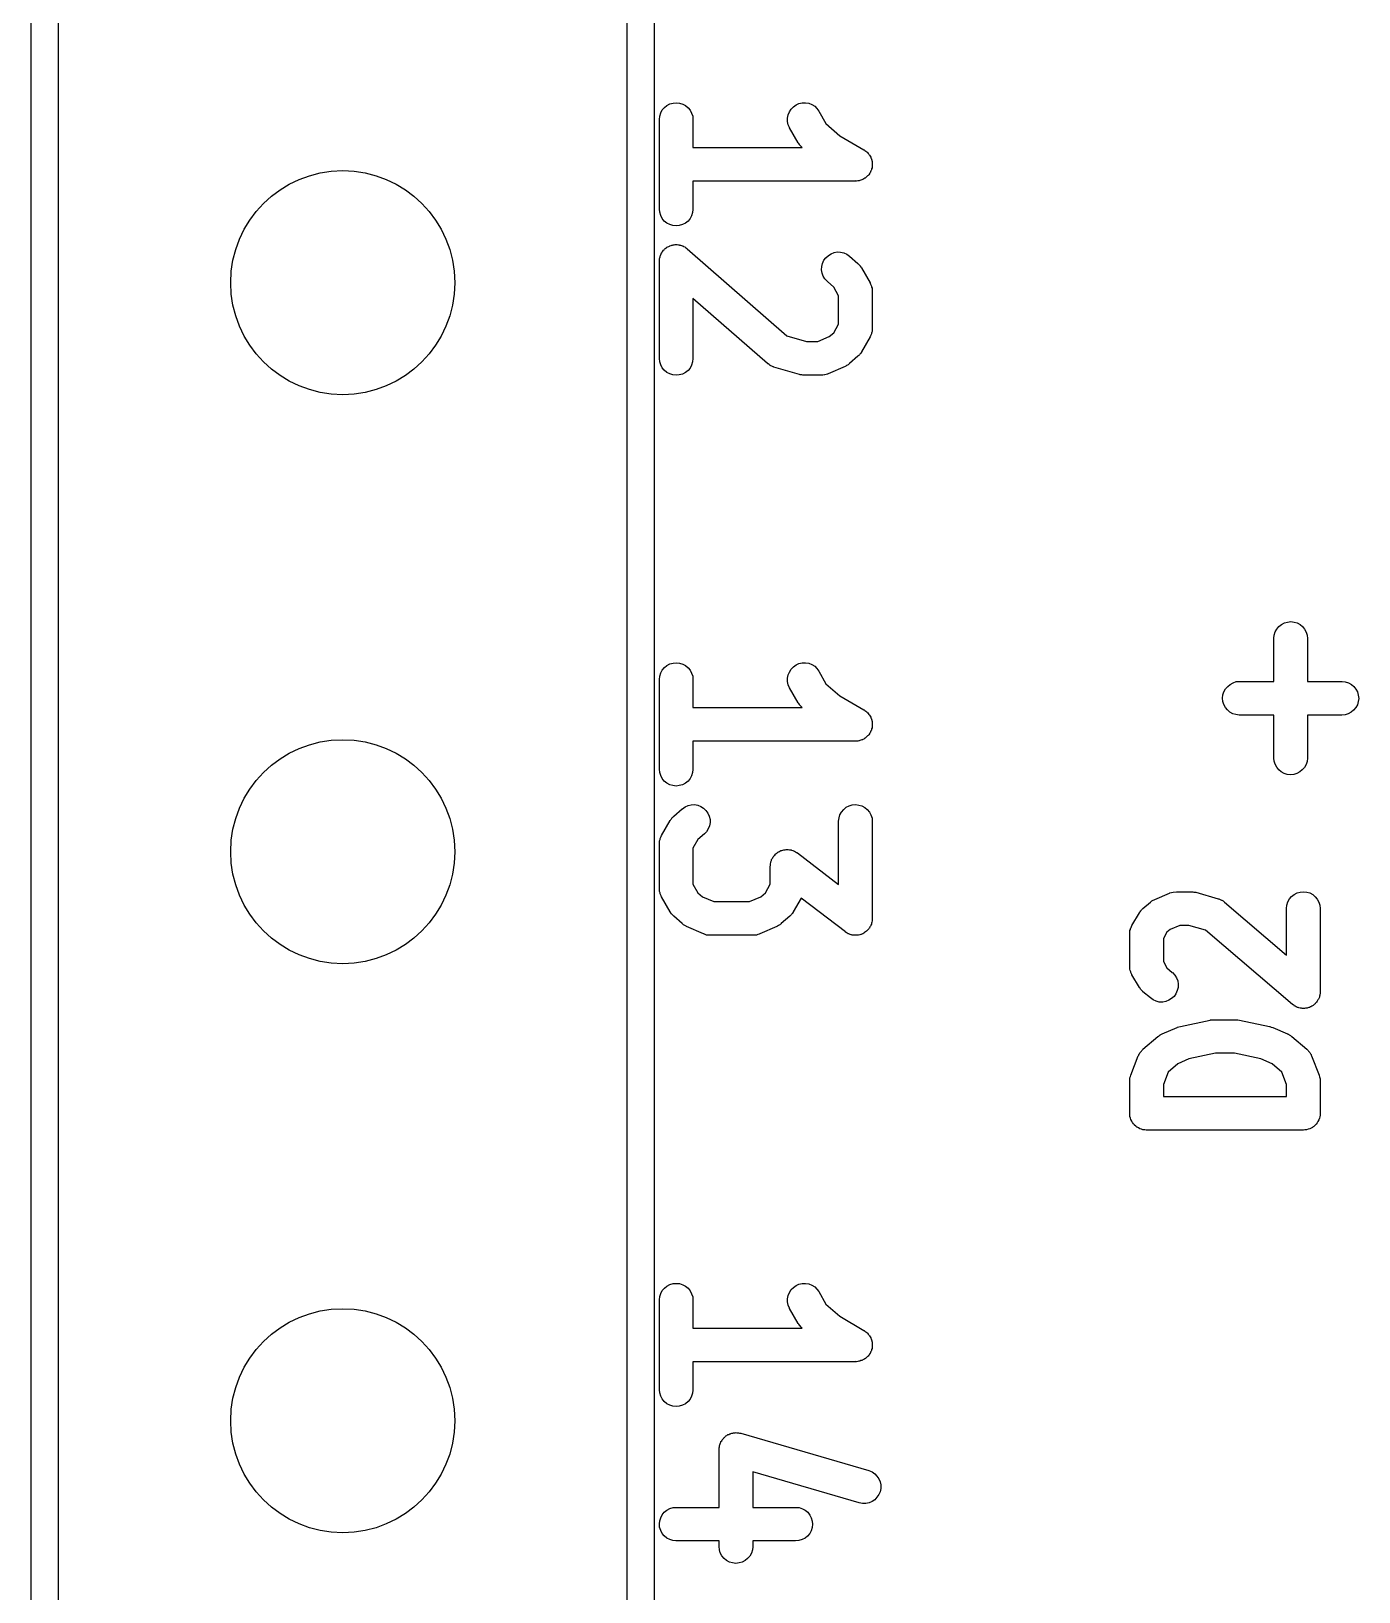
# Model space of a CAD drawing. Extents: x 137.1 to 164.6, y -146.9 to -60.6.
# Drawn here: x 137.06 to 142.98, y -107.54 to -100.57 of the extents above; entities that cross this region are included whole.
import ezdxf

# ---------------------------------------------------------------- set-up
doc = ezdxf.new("R2010")
doc.units = 0
doc.layers.add('BLACK', color=7, linetype='CONTINUOUS')

msp = doc.modelspace()

# ---------------------------------------------------------------- linework, layer by layer
at = {"layer": 'BLACK', "linetype": 'CONTINUOUS'}
for p, q in [((137.06, -113.182), (137.06, -69.9479)), ((137.18, -70.005), (137.18, -113.125)), ((139.72, -113.125), (139.72, -70.005)), ((139.84, -69.9479), (139.84, -113.182)), ((139.865, -100.951), (139.869, -100.937)), ((139.869, -100.937), (139.876, -100.924)), ((139.876, -100.924), (139.886, -100.913)), ((139.886, -100.913), (139.897, -100.904)), ((139.897, -100.904), (139.91, -100.897)), ((139.91, -100.897), (139.924, -100.893)), ((139.924, -100.893), (139.939, -100.892)), ((139.939, -100.892), (139.953, -100.893)), ((139.953, -100.893), (139.967, -100.898)), ((139.967, -100.898), (139.98, -100.904)), ((139.98, -100.904), (139.991, -100.914)), ((139.991, -100.914), (140.001, -100.925)), ((140.001, -100.925), (140.007, -100.938)), ((140.007, -100.938), (140.012, -100.952)), ((140.437, -100.946), (140.443, -100.933)), ((140.443, -100.933), (140.451, -100.92)), ((140.451, -100.92), (140.461, -100.91)), ((140.461, -100.91), (140.473, -100.901)), ((140.473, -100.901), (140.486, -100.895)), ((140.486, -100.895), (140.5, -100.892)), ((140.5, -100.892), (140.515, -100.892)), ((140.515, -100.892), (140.53, -100.894)), ((140.53, -100.894), (140.543, -100.9)), ((140.543, -100.9), (140.556, -100.907)), ((140.556, -100.907), (140.566, -100.918)), ((140.566, -100.918), (140.575, -100.929)), ((140.575, -100.929), (140.606, -100.985)), ((139.863, -100.966), (139.865, -100.951)), ((139.863, -100.967), (139.863, -100.966)), ((139.863, -101.367), (139.863, -100.967)), ((140.012, -100.952), (140.013, -100.967)), ((140.013, -100.967), (140.013, -101.092)), ((140.435, -100.961), (140.437, -100.946)), ((140.435, -100.975), (140.435, -100.961)), ((140.438, -100.99), (140.435, -100.975)), ((140.444, -101.003), (140.438, -100.99)), ((140.444, -101.004), (140.444, -101.003)), ((140.483, -101.071), (140.444, -101.004)), ((140.606, -100.985), (140.668, -101.039)), ((140.485, -101.074), (140.483, -101.071)), ((140.488, -101.078), (140.485, -101.074)), ((140.489, -101.08), (140.488, -101.078)), ((140.668, -101.039), (140.776, -101.102)), ((140.013, -101.092), (140.5, -101.092)), ((140.491, -101.082), (140.489, -101.08)), ((140.494, -101.086), (140.491, -101.082)), ((140.497, -101.089), (140.494, -101.086)), ((140.498, -101.09), (140.497, -101.089)), ((140.5, -101.092), (140.498, -101.09)), ((140.776, -101.102), (140.777, -101.102)), ((140.777, -101.102), (140.779, -101.104)), ((140.779, -101.104), (140.78, -101.105)), ((140.78, -101.105), (140.784, -101.108)), ((140.784, -101.108), (140.789, -101.111)), ((140.789, -101.111), (140.79, -101.113)), ((140.79, -101.113), (140.792, -101.114)), ((140.792, -101.114), (140.795, -101.118)), ((140.795, -101.118), (140.798, -101.122)), ((140.798, -101.122), (140.799, -101.124)), ((140.799, -101.124), (140.801, -101.126)), ((140.801, -101.126), (140.803, -101.13)), ((140.803, -101.13), (140.806, -101.135)), ((140.806, -101.135), (140.807, -101.137)), ((140.807, -101.137), (140.808, -101.139)), ((140.808, -101.139), (140.809, -101.144)), ((140.809, -101.144), (140.811, -101.148)), ((140.811, -101.148), (140.811, -101.151)), ((140.792, -101.218), (140.791, -101.22)), ((140.794, -101.217), (140.792, -101.218)), ((140.797, -101.213), (140.794, -101.217)), ((140.8, -101.209), (140.797, -101.213)), ((140.801, -101.207), (140.8, -101.209)), ((140.803, -101.205), (140.801, -101.207)), ((140.805, -101.2), (140.803, -101.205)), ((140.807, -101.196), (140.805, -101.2)), ((140.808, -101.194), (140.807, -101.196)), ((140.809, -101.192), (140.808, -101.194)), ((140.81, -101.187), (140.809, -101.192)), ((140.812, -101.182), (140.81, -101.187)), ((140.811, -101.151), (140.812, -101.153)), ((140.812, -101.153), (140.812, -101.158)), ((140.812, -101.158), (140.813, -101.163)), ((140.813, -101.172), (140.812, -101.177)), ((140.812, -101.177), (140.812, -101.18)), ((140.812, -101.18), (140.812, -101.182)), ((140.813, -101.163), (140.813, -101.165)), ((140.813, -101.165), (140.813, -101.167)), ((140.813, -101.167), (140.813, -101.172)), ((140.738, -101.242), (140.013, -101.242)), ((140.013, -101.242), (140.013, -101.367)), ((140.74, -101.241), (140.738, -101.242)), ((140.742, -101.242), (140.74, -101.241)), ((140.748, -101.241), (140.742, -101.242)), ((140.753, -101.24), (140.748, -101.241)), ((140.755, -101.24), (140.753, -101.24)), ((140.757, -101.239), (140.755, -101.24)), ((140.762, -101.237), (140.757, -101.239)), ((140.767, -101.236), (140.762, -101.237)), ((140.769, -101.235), (140.767, -101.236)), ((140.771, -101.234), (140.769, -101.235)), ((140.775, -101.232), (140.771, -101.234)), ((140.78, -101.229), (140.775, -101.232)), ((140.781, -101.228), (140.78, -101.229)), ((140.783, -101.227), (140.781, -101.228)), ((140.787, -101.223), (140.783, -101.227)), ((140.791, -101.22), (140.787, -101.223)), ((139.865, -101.381), (139.863, -101.367)), ((139.869, -101.395), (139.865, -101.381)), ((139.876, -101.408), (139.869, -101.395)), ((139.885, -101.42), (139.876, -101.408)), ((139.896, -101.429), (139.885, -101.42)), ((139.991, -101.42), (139.979, -101.429)), ((140, -101.409), (139.991, -101.42)), ((140.007, -101.396), (140, -101.409)), ((140.011, -101.382), (140.007, -101.396)), ((140.013, -101.368), (140.011, -101.382)), ((140.013, -101.367), (140.013, -101.368)), ((139.909, -101.436), (139.896, -101.429)), ((139.923, -101.44), (139.909, -101.436)), ((139.938, -101.442), (139.923, -101.44)), ((139.952, -101.44), (139.938, -101.442)), ((139.966, -101.436), (139.952, -101.44)), ((139.979, -101.429), (139.966, -101.436)), ((139.869, -101.57), (139.871, -101.566)), ((139.871, -101.566), (139.873, -101.562)), ((139.873, -101.562), (139.875, -101.56)), ((139.875, -101.56), (139.876, -101.558)), ((139.876, -101.558), (139.879, -101.554)), ((139.879, -101.554), (139.882, -101.55)), ((139.882, -101.55), (139.884, -101.548)), ((139.884, -101.548), (139.886, -101.546)), ((139.886, -101.546), (139.889, -101.543)), ((139.889, -101.543), (139.893, -101.54)), ((139.893, -101.54), (139.895, -101.539)), ((139.895, -101.539), (139.897, -101.537)), ((139.897, -101.537), (139.901, -101.535)), ((139.901, -101.535), (139.905, -101.533)), ((139.905, -101.533), (139.908, -101.532)), ((139.908, -101.532), (139.91, -101.53)), ((139.91, -101.53), (139.915, -101.529)), ((139.915, -101.529), (139.919, -101.527)), ((139.919, -101.527), (139.922, -101.527)), ((139.922, -101.527), (139.924, -101.526)), ((139.924, -101.526), (139.929, -101.526)), ((139.929, -101.526), (139.933, -101.525)), ((139.933, -101.525), (139.936, -101.525)), ((139.936, -101.525), (139.939, -101.525)), ((139.939, -101.525), (139.943, -101.525)), ((139.943, -101.525), (139.948, -101.526)), ((139.948, -101.526), (139.951, -101.526)), ((139.951, -101.526), (139.953, -101.527)), ((139.953, -101.527), (139.958, -101.528)), ((139.958, -101.528), (139.962, -101.529)), ((139.962, -101.529), (139.965, -101.53)), ((139.965, -101.53), (139.967, -101.531)), ((139.967, -101.531), (139.971, -101.533)), ((139.971, -101.533), (139.976, -101.535)), ((139.976, -101.535), (139.978, -101.537)), ((139.978, -101.537), (139.98, -101.538)), ((139.98, -101.538), (139.984, -101.541)), ((139.984, -101.541), (139.987, -101.544)), ((139.987, -101.544), (140.432, -101.933)), ((140.617, -101.574), (140.629, -101.566)), ((140.629, -101.566), (140.643, -101.561)), ((140.643, -101.561), (140.657, -101.558)), ((140.657, -101.558), (140.672, -101.559)), ((140.672, -101.559), (140.686, -101.562)), ((140.686, -101.562), (140.699, -101.568)), ((139.863, -101.599), (139.864, -101.594)), ((139.863, -101.6), (139.863, -101.599)), ((139.863, -102.033), (139.863, -101.6)), ((139.864, -101.587), (139.865, -101.584)), ((139.864, -101.59), (139.864, -101.587)), ((139.864, -101.594), (139.864, -101.59)), ((139.865, -101.584), (139.866, -101.58)), ((139.866, -101.58), (139.867, -101.575)), ((139.867, -101.575), (139.868, -101.573)), ((139.868, -101.573), (139.869, -101.57)), ((140.587, -101.638), (140.588, -101.623)), ((140.588, -101.623), (140.591, -101.609)), ((140.591, -101.609), (140.597, -101.595)), ((140.597, -101.595), (140.606, -101.584)), ((140.606, -101.584), (140.617, -101.574)), ((140.699, -101.568), (140.711, -101.577)), ((140.711, -101.577), (140.749, -101.61)), ((140.749, -101.61), (140.75, -101.611)), ((140.75, -101.611), (140.753, -101.614)), ((140.753, -101.614), (140.757, -101.618)), ((140.757, -101.618), (140.758, -101.62)), ((140.758, -101.62), (140.76, -101.622)), ((140.76, -101.622), (140.762, -101.626)), ((140.762, -101.626), (140.765, -101.629)), ((140.765, -101.629), (140.803, -101.696)), ((140.589, -101.652), (140.587, -101.638)), ((140.594, -101.666), (140.589, -101.652)), ((140.602, -101.678), (140.594, -101.666)), ((140.612, -101.689), (140.602, -101.678)), ((140.613, -101.69), (140.612, -101.689)), ((140.641, -101.715), (140.613, -101.69)), ((140.803, -101.696), (140.804, -101.697)), ((140.804, -101.697), (140.805, -101.701)), ((140.805, -101.701), (140.807, -101.705)), ((140.807, -101.705), (140.808, -101.708)), ((140.346, -102.056), (140.013, -101.765)), ((140.013, -101.765), (140.013, -102.033)), ((140.663, -101.753), (140.641, -101.715)), ((140.663, -101.88), (140.663, -101.753)), ((140.808, -101.708), (140.81, -101.71)), ((140.81, -101.71), (140.81, -101.715)), ((140.81, -101.715), (140.812, -101.719)), ((140.812, -101.719), (140.812, -101.722)), ((140.812, -101.722), (140.813, -101.725)), ((140.813, -101.725), (140.813, -101.729)), ((140.813, -101.729), (140.813, -101.733)), ((140.813, -101.733), (140.813, -101.9)), ((140.641, -101.919), (140.663, -101.88)), ((140.812, -101.913), (140.811, -101.916)), ((140.813, -101.905), (140.812, -101.91)), ((140.812, -101.91), (140.812, -101.913)), ((140.813, -101.9), (140.813, -101.901)), ((140.813, -101.901), (140.813, -101.905)), ((140.432, -101.933), (140.52, -101.958)), ((140.52, -101.958), (140.57, -101.958)), ((140.57, -101.958), (140.621, -101.936)), ((140.621, -101.936), (140.641, -101.919)), ((140.803, -101.937), (140.765, -102.004)), ((140.805, -101.933), (140.803, -101.937)), ((140.807, -101.93), (140.805, -101.933)), ((140.808, -101.927), (140.807, -101.93)), ((140.809, -101.924), (140.808, -101.927)), ((140.81, -101.92), (140.809, -101.924)), ((140.811, -101.916), (140.81, -101.92)), ((139.865, -102.048), (139.863, -102.033)), ((139.869, -102.062), (139.865, -102.048)), ((140.011, -102.049), (140.007, -102.063)), ((140.013, -102.034), (140.011, -102.049)), ((140.013, -102.033), (140.013, -102.034)), ((140.749, -102.023), (140.711, -102.056)), ((140.753, -102.02), (140.749, -102.023)), ((140.756, -102.017), (140.753, -102.02)), ((140.758, -102.014), (140.756, -102.017)), ((140.759, -102.012), (140.758, -102.014)), ((140.762, -102.009), (140.759, -102.012)), ((140.765, -102.005), (140.762, -102.009)), ((140.765, -102.004), (140.765, -102.005)), ((139.876, -102.075), (139.869, -102.062)), ((139.885, -102.086), (139.876, -102.075)), ((139.896, -102.096), (139.885, -102.086)), ((139.909, -102.102), (139.896, -102.096)), ((139.923, -102.107), (139.909, -102.102)), ((139.938, -102.108), (139.923, -102.107)), ((139.952, -102.107), (139.938, -102.108)), ((139.966, -102.103), (139.952, -102.107)), ((139.979, -102.096), (139.966, -102.103)), ((139.991, -102.087), (139.979, -102.096)), ((140, -102.076), (139.991, -102.087)), ((140.007, -102.063), (140, -102.076)), ((140.347, -102.057), (140.346, -102.056)), ((140.348, -102.058), (140.347, -102.057)), ((140.353, -102.061), (140.348, -102.058)), ((140.358, -102.065), (140.353, -102.061)), ((140.359, -102.065), (140.358, -102.065)), ((140.36, -102.066), (140.359, -102.065)), ((140.365, -102.068), (140.36, -102.066)), ((140.371, -102.071), (140.365, -102.068)), ((140.372, -102.071), (140.371, -102.071)), ((140.373, -102.072), (140.372, -102.071)), ((140.374, -102.072), (140.373, -102.072)), ((140.489, -102.105), (140.374, -102.072)), ((140.491, -102.106), (140.489, -102.105)), ((140.494, -102.107), (140.491, -102.106)), ((140.498, -102.107), (140.494, -102.107)), ((140.503, -102.108), (140.498, -102.107)), ((140.506, -102.108), (140.503, -102.108)), ((140.508, -102.108), (140.506, -102.108)), ((140.51, -102.108), (140.508, -102.108)), ((140.586, -102.108), (140.51, -102.108)), ((140.593, -102.108), (140.586, -102.108)), ((140.586, -102.108), (140.586, -102.108)), ((140.586, -102.108), (140.586, -102.108)), ((140.6, -102.107), (140.593, -102.108)), ((140.601, -102.107), (140.6, -102.107)), ((140.608, -102.105), (140.601, -102.107)), ((140.601, -102.107), (140.601, -102.107)), ((140.614, -102.103), (140.608, -102.105)), ((140.615, -102.103), (140.614, -102.103)), ((140.616, -102.102), (140.615, -102.102)), ((140.615, -102.102), (140.615, -102.103)), ((140.692, -102.069), (140.616, -102.102)), ((140.695, -102.067), (140.692, -102.069)), ((140.698, -102.065), (140.695, -102.067)), ((140.702, -102.063), (140.698, -102.065)), ((140.705, -102.062), (140.702, -102.063)), ((140.708, -102.059), (140.705, -102.062)), ((140.71, -102.057), (140.708, -102.059)), ((140.711, -102.056), (140.71, -102.057)), ((142.618, -103.241), (142.628, -103.23)), ((142.628, -103.23), (142.639, -103.221)), ((142.639, -103.221), (142.652, -103.214)), ((142.652, -103.214), (142.666, -103.21)), ((142.666, -103.21), (142.681, -103.208)), ((142.681, -103.208), (142.695, -103.21)), ((142.695, -103.21), (142.709, -103.214)), ((142.709, -103.214), (142.722, -103.221)), ((142.722, -103.221), (142.733, -103.23)), ((142.733, -103.23), (142.742, -103.242)), ((142.605, -103.282), (142.607, -103.268)), ((142.605, -103.283), (142.605, -103.282)), ((142.605, -103.475), (142.605, -103.283)), ((142.607, -103.268), (142.611, -103.254)), ((142.611, -103.254), (142.618, -103.241)), ((142.742, -103.242), (142.749, -103.255)), ((142.749, -103.255), (142.754, -103.269)), ((142.754, -103.269), (142.755, -103.283)), ((142.755, -103.283), (142.755, -103.475)), ((139.865, -103.451), (139.869, -103.437)), ((139.869, -103.437), (139.876, -103.424)), ((139.876, -103.424), (139.886, -103.413)), ((139.886, -103.413), (139.897, -103.404)), ((139.897, -103.404), (139.91, -103.397)), ((139.91, -103.397), (139.924, -103.393)), ((139.924, -103.393), (139.939, -103.392)), ((139.939, -103.392), (139.953, -103.393)), ((139.953, -103.393), (139.967, -103.398)), ((139.967, -103.398), (139.98, -103.404)), ((139.98, -103.404), (139.991, -103.414)), ((139.991, -103.414), (140.001, -103.425)), ((140.001, -103.425), (140.007, -103.438)), ((140.007, -103.438), (140.012, -103.452)), ((140.435, -103.461), (140.437, -103.446)), ((140.437, -103.446), (140.443, -103.433)), ((140.443, -103.433), (140.451, -103.42)), ((140.451, -103.42), (140.461, -103.41)), ((140.461, -103.41), (140.473, -103.401)), ((140.473, -103.401), (140.486, -103.395)), ((140.486, -103.395), (140.5, -103.392)), ((140.5, -103.392), (140.515, -103.392)), ((140.515, -103.392), (140.53, -103.394)), ((140.53, -103.394), (140.543, -103.4)), ((140.543, -103.4), (140.556, -103.407)), ((140.556, -103.407), (140.566, -103.418)), ((140.566, -103.418), (140.575, -103.429)), ((140.575, -103.429), (140.606, -103.485)), ((139.863, -103.466), (139.865, -103.451)), ((139.863, -103.467), (139.863, -103.466)), ((139.863, -103.867), (139.863, -103.467)), ((140.012, -103.452), (140.013, -103.467)), ((140.013, -103.467), (140.013, -103.592)), ((140.435, -103.475), (140.435, -103.461)), ((140.438, -103.49), (140.435, -103.475)), ((140.444, -103.503), (140.438, -103.49)), ((140.444, -103.504), (140.444, -103.503)), ((140.483, -103.571), (140.444, -103.504)), ((140.606, -103.485), (140.668, -103.539)), ((142.382, -103.521), (142.389, -103.508)), ((142.389, -103.508), (142.399, -103.497)), ((142.399, -103.497), (142.41, -103.488)), ((142.41, -103.488), (142.423, -103.481)), ((142.423, -103.481), (142.437, -103.476)), ((142.437, -103.476), (142.451, -103.475)), ((142.451, -103.475), (142.605, -103.475)), ((142.755, -103.475), (142.909, -103.475)), ((142.909, -103.475), (142.91, -103.475)), ((142.91, -103.475), (142.924, -103.477)), ((142.924, -103.477), (142.938, -103.481)), ((142.938, -103.481), (142.951, -103.488)), ((142.951, -103.488), (142.962, -103.498)), ((142.962, -103.498), (142.971, -103.509)), ((142.971, -103.509), (142.978, -103.522)), ((140.485, -103.574), (140.483, -103.571)), ((140.488, -103.578), (140.485, -103.574)), ((140.489, -103.58), (140.488, -103.578)), ((140.491, -103.582), (140.489, -103.58)), ((140.494, -103.586), (140.491, -103.582)), ((140.497, -103.589), (140.494, -103.586)), ((140.668, -103.539), (140.776, -103.602)), ((142.376, -103.549), (142.378, -103.535)), ((142.378, -103.564), (142.376, -103.549)), ((142.378, -103.535), (142.382, -103.521)), ((142.382, -103.578), (142.378, -103.564)), ((142.389, -103.591), (142.382, -103.578)), ((142.978, -103.579), (142.971, -103.592)), ((142.978, -103.522), (142.982, -103.536)), ((142.982, -103.565), (142.978, -103.579)), ((142.982, -103.536), (142.984, -103.551)), ((142.984, -103.551), (142.982, -103.565)), ((140.013, -103.592), (140.5, -103.592)), ((140.498, -103.59), (140.497, -103.589)), ((140.5, -103.592), (140.498, -103.59)), ((140.776, -103.602), (140.777, -103.602)), ((140.777, -103.602), (140.779, -103.604)), ((140.779, -103.604), (140.78, -103.605)), ((140.78, -103.605), (140.784, -103.608)), ((140.784, -103.608), (140.789, -103.611)), ((140.789, -103.611), (140.79, -103.613)), ((140.79, -103.613), (140.792, -103.614)), ((140.792, -103.614), (140.795, -103.618)), ((140.795, -103.618), (140.798, -103.622)), ((140.798, -103.622), (140.799, -103.624)), ((140.799, -103.624), (140.801, -103.626)), ((140.801, -103.626), (140.803, -103.63)), ((140.803, -103.63), (140.806, -103.635)), ((140.806, -103.635), (140.807, -103.637)), ((140.807, -103.637), (140.808, -103.639)), ((140.808, -103.639), (140.809, -103.644)), ((140.809, -103.644), (140.811, -103.648)), ((140.811, -103.648), (140.811, -103.651)), ((140.811, -103.651), (140.812, -103.653)), ((140.812, -103.653), (140.812, -103.658)), ((142.398, -103.602), (142.389, -103.591)), ((142.409, -103.612), (142.398, -103.602)), ((142.422, -103.619), (142.409, -103.612)), ((142.436, -103.623), (142.422, -103.619)), ((142.45, -103.625), (142.436, -103.623)), ((142.451, -103.625), (142.45, -103.625)), ((142.605, -103.625), (142.451, -103.625)), ((142.605, -103.817), (142.605, -103.625)), ((142.909, -103.625), (142.755, -103.625)), ((142.755, -103.625), (142.755, -103.817)), ((142.923, -103.624), (142.909, -103.625)), ((142.937, -103.619), (142.923, -103.624)), ((142.95, -103.612), (142.937, -103.619)), ((142.961, -103.603), (142.95, -103.612)), ((142.971, -103.592), (142.961, -103.603)), ((140.783, -103.727), (140.781, -103.728)), ((140.787, -103.723), (140.783, -103.727)), ((140.791, -103.72), (140.787, -103.723)), ((140.792, -103.718), (140.791, -103.72)), ((140.794, -103.717), (140.792, -103.718)), ((140.797, -103.713), (140.794, -103.717)), ((140.8, -103.709), (140.797, -103.713)), ((140.801, -103.707), (140.8, -103.709)), ((140.803, -103.705), (140.801, -103.707)), ((140.805, -103.7), (140.803, -103.705)), ((140.807, -103.696), (140.805, -103.7)), ((140.808, -103.694), (140.807, -103.696)), ((140.809, -103.692), (140.808, -103.694)), ((140.81, -103.687), (140.809, -103.692)), ((140.812, -103.682), (140.81, -103.687)), ((140.812, -103.658), (140.813, -103.663)), ((140.813, -103.672), (140.812, -103.677)), ((140.812, -103.677), (140.812, -103.68)), ((140.812, -103.68), (140.812, -103.682)), ((140.813, -103.663), (140.813, -103.665)), ((140.813, -103.665), (140.813, -103.667)), ((140.813, -103.667), (140.813, -103.672)), ((140.738, -103.742), (140.013, -103.742)), ((140.013, -103.742), (140.013, -103.867)), ((140.74, -103.741), (140.738, -103.742)), ((140.742, -103.742), (140.74, -103.741)), ((140.748, -103.741), (140.742, -103.742)), ((140.753, -103.74), (140.748, -103.741)), ((140.755, -103.74), (140.753, -103.74)), ((140.757, -103.739), (140.755, -103.74)), ((140.762, -103.737), (140.757, -103.739)), ((140.767, -103.736), (140.762, -103.737)), ((140.769, -103.735), (140.767, -103.736)), ((140.771, -103.734), (140.769, -103.735)), ((140.775, -103.732), (140.771, -103.734)), ((140.78, -103.729), (140.775, -103.732)), ((140.781, -103.728), (140.78, -103.729)), ((142.606, -103.831), (142.605, -103.817)), ((142.611, -103.845), (142.606, -103.831)), ((142.618, -103.858), (142.611, -103.845)), ((142.627, -103.87), (142.618, -103.858)), ((142.742, -103.859), (142.732, -103.87)), ((142.749, -103.846), (142.742, -103.859)), ((142.753, -103.832), (142.749, -103.846)), ((142.755, -103.818), (142.753, -103.832)), ((142.755, -103.817), (142.755, -103.818)), ((139.865, -103.881), (139.863, -103.867)), ((139.869, -103.895), (139.865, -103.881)), ((139.876, -103.908), (139.869, -103.895)), ((139.885, -103.92), (139.876, -103.908)), ((139.896, -103.929), (139.885, -103.92)), ((139.909, -103.936), (139.896, -103.929)), ((139.923, -103.94), (139.909, -103.936)), ((139.966, -103.936), (139.952, -103.94)), ((139.979, -103.929), (139.966, -103.936)), ((139.991, -103.92), (139.979, -103.929)), ((140, -103.909), (139.991, -103.92)), ((140.007, -103.896), (140, -103.909)), ((140.011, -103.882), (140.007, -103.896)), ((140.013, -103.868), (140.011, -103.882)), ((140.013, -103.867), (140.013, -103.868)), ((142.638, -103.879), (142.627, -103.87)), ((142.651, -103.886), (142.638, -103.879)), ((142.665, -103.89), (142.651, -103.886)), ((142.679, -103.892), (142.665, -103.89)), ((142.694, -103.89), (142.679, -103.892)), ((142.708, -103.886), (142.694, -103.89)), ((142.721, -103.879), (142.708, -103.886)), ((142.732, -103.87), (142.721, -103.879)), ((139.938, -103.942), (139.923, -103.94)), ((139.952, -103.94), (139.938, -103.942)), ((139.927, -104.077), (139.965, -104.044)), ((139.965, -104.044), (139.966, -104.043)), ((139.966, -104.043), (139.978, -104.035)), ((139.978, -104.035), (139.991, -104.029)), ((139.991, -104.029), (140.005, -104.026)), ((140.005, -104.026), (140.02, -104.025)), ((140.02, -104.025), (140.034, -104.028)), ((140.034, -104.028), (140.048, -104.033)), ((140.048, -104.033), (140.06, -104.041)), ((140.06, -104.041), (140.071, -104.051)), ((140.071, -104.051), (140.08, -104.063)), ((140.08, -104.063), (140.085, -104.076)), ((140.665, -104.084), (140.669, -104.07)), ((140.669, -104.07), (140.676, -104.058)), ((140.676, -104.058), (140.686, -104.046)), ((140.686, -104.046), (140.697, -104.037)), ((140.697, -104.037), (140.71, -104.03)), ((140.71, -104.03), (140.724, -104.026)), ((140.724, -104.026), (140.739, -104.025)), ((140.739, -104.025), (140.753, -104.027)), ((140.753, -104.027), (140.767, -104.031)), ((140.767, -104.031), (140.78, -104.038)), ((140.78, -104.038), (140.791, -104.047)), ((140.791, -104.047), (140.801, -104.058)), ((140.801, -104.058), (140.807, -104.071)), ((140.807, -104.071), (140.812, -104.085)), ((139.873, -104.163), (139.911, -104.096)), ((139.911, -104.096), (139.912, -104.095)), ((139.912, -104.095), (139.914, -104.091)), ((139.914, -104.091), (139.917, -104.088)), ((139.917, -104.088), (139.919, -104.086)), ((139.919, -104.086), (139.92, -104.083)), ((139.92, -104.083), (139.924, -104.08)), ((139.924, -104.08), (139.927, -104.077)), ((140.081, -104.133), (140.074, -104.146)), ((140.087, -104.12), (140.081, -104.133)), ((140.085, -104.076), (140.089, -104.091)), ((140.089, -104.105), (140.087, -104.12)), ((140.089, -104.091), (140.089, -104.105)), ((140.663, -104.099), (140.665, -104.084)), ((140.663, -104.1), (140.663, -104.099)), ((140.663, -104.381), (140.663, -104.1)), ((140.812, -104.085), (140.813, -104.1)), ((140.813, -104.1), (140.813, -104.533)), ((139.863, -104.199), (139.864, -104.195)), ((139.863, -104.2), (139.863, -104.199)), ((139.863, -104.4), (139.863, -104.2)), ((139.864, -104.187), (139.865, -104.184)), ((139.864, -104.19), (139.864, -104.187)), ((139.864, -104.195), (139.864, -104.19)), ((139.865, -104.184), (139.866, -104.18)), ((139.866, -104.18), (139.867, -104.176)), ((139.867, -104.176), (139.868, -104.173)), ((139.868, -104.173), (139.869, -104.17)), ((139.869, -104.17), (139.871, -104.167)), ((139.871, -104.167), (139.873, -104.163)), ((140.035, -104.181), (140.013, -104.22)), ((140.064, -104.156), (140.035, -104.181)), ((140.074, -104.146), (140.064, -104.156)), ((140.013, -104.22), (140.013, -104.38)), ((140.359, -104.289), (140.36, -104.284)), ((140.36, -104.284), (140.361, -104.282)), ((140.361, -104.28), (140.363, -104.275)), ((140.361, -104.282), (140.361, -104.28)), ((140.363, -104.275), (140.364, -104.27)), ((140.364, -104.27), (140.365, -104.268)), ((140.365, -104.268), (140.366, -104.266)), ((140.366, -104.266), (140.369, -104.262)), ((140.369, -104.262), (140.371, -104.258)), ((140.371, -104.258), (140.373, -104.256)), ((140.373, -104.256), (140.374, -104.254)), ((140.374, -104.254), (140.378, -104.25)), ((140.378, -104.25), (140.381, -104.246)), ((140.381, -104.246), (140.383, -104.245)), ((140.383, -104.245), (140.384, -104.243)), ((140.384, -104.243), (140.388, -104.24)), ((140.388, -104.24), (140.392, -104.237)), ((140.392, -104.237), (140.394, -104.236)), ((140.394, -104.236), (140.396, -104.235)), ((140.396, -104.235), (140.401, -104.233)), ((140.401, -104.233), (140.405, -104.23)), ((140.405, -104.23), (140.407, -104.23)), ((140.407, -104.23), (140.409, -104.229)), ((140.409, -104.229), (140.414, -104.228)), ((140.414, -104.228), (140.419, -104.226)), ((140.419, -104.226), (140.422, -104.226)), ((140.422, -104.226), (140.424, -104.226)), ((140.424, -104.226), (140.429, -104.225)), ((140.429, -104.225), (140.434, -104.225)), ((140.434, -104.225), (140.436, -104.225)), ((140.436, -104.225), (140.438, -104.225)), ((140.438, -104.225), (140.443, -104.226)), ((140.443, -104.226), (140.448, -104.227)), ((140.448, -104.227), (140.451, -104.227)), ((140.451, -104.227), (140.453, -104.228)), ((140.453, -104.228), (140.458, -104.229)), ((140.458, -104.229), (140.462, -104.231)), ((140.462, -104.231), (140.464, -104.232)), ((140.464, -104.232), (140.466, -104.233)), ((140.466, -104.233), (140.471, -104.235)), ((140.471, -104.235), (140.475, -104.238)), ((140.475, -104.238), (140.477, -104.239)), ((140.477, -104.239), (140.479, -104.24)), ((140.479, -104.24), (140.663, -104.381)), ((140.358, -104.299), (140.359, -104.297)), ((140.358, -104.3), (140.358, -104.299)), ((140.358, -104.38), (140.358, -104.3)), ((140.359, -104.294), (140.359, -104.289)), ((140.359, -104.297), (140.359, -104.294)), ((139.864, -104.404), (139.863, -104.4)), ((139.864, -104.409), (139.864, -104.404)), ((139.864, -104.412), (139.864, -104.409)), ((139.865, -104.415), (139.864, -104.412)), ((139.866, -104.419), (139.865, -104.415)), ((139.867, -104.423), (139.866, -104.419)), ((139.868, -104.426), (139.867, -104.423)), ((140.013, -104.38), (140.035, -104.419)), ((140.035, -104.419), (140.055, -104.436)), ((140.316, -104.436), (140.336, -104.419)), ((140.336, -104.419), (140.358, -104.38)), ((142.074, -104.448), (142.14, -104.42)), ((142.14, -104.42), (142.141, -104.419)), ((142.141, -104.419), (142.149, -104.417)), ((142.149, -104.417), (142.155, -104.415)), ((142.155, -104.415), (142.17, -104.414)), ((142.17, -104.414), (142.237, -104.414)), ((142.237, -104.414), (142.238, -104.414)), ((142.238, -104.414), (142.24, -104.414)), ((142.24, -104.414), (142.243, -104.414)), ((142.243, -104.414), (142.248, -104.415)), ((142.248, -104.415), (142.252, -104.415)), ((142.252, -104.415), (142.255, -104.416)), ((142.255, -104.416), (142.257, -104.416)), ((142.257, -104.416), (142.357, -104.445)), ((142.696, -104.426), (142.709, -104.419)), ((142.709, -104.419), (142.723, -104.415)), ((142.723, -104.415), (142.737, -104.414)), ((142.737, -104.414), (142.752, -104.415)), ((142.752, -104.415), (142.766, -104.419)), ((142.766, -104.419), (142.779, -104.426)), ((139.869, -104.429), (139.868, -104.426)), ((139.871, -104.432), (139.869, -104.429)), ((139.872, -104.436), (139.871, -104.432)), ((139.873, -104.437), (139.872, -104.436)), ((139.911, -104.504), (139.873, -104.437)), ((140.055, -104.436), (140.106, -104.458)), ((140.106, -104.458), (140.265, -104.458)), ((140.265, -104.458), (140.316, -104.436)), ((140.496, -104.442), (140.46, -104.504)), ((140.693, -104.593), (140.496, -104.442)), ((142.014, -104.495), (142.018, -104.492)), ((142.018, -104.492), (142.021, -104.489)), ((142.021, -104.489), (142.055, -104.46)), ((142.055, -104.46), (142.058, -104.458)), ((142.055, -104.46), (142.055, -104.46)), ((142.058, -104.458), (142.061, -104.455)), ((142.061, -104.455), (142.064, -104.453)), ((142.064, -104.453), (142.067, -104.451)), ((142.067, -104.451), (142.071, -104.45)), ((142.071, -104.45), (142.074, -104.448)), ((142.357, -104.445), (142.358, -104.445)), ((142.358, -104.445), (142.359, -104.446)), ((142.359, -104.446), (142.36, -104.446)), ((142.36, -104.446), (142.366, -104.448)), ((142.366, -104.448), (142.372, -104.451)), ((142.372, -104.451), (142.373, -104.451)), ((142.373, -104.451), (142.373, -104.452)), ((142.373, -104.452), (142.379, -104.455)), ((142.379, -104.455), (142.384, -104.459)), ((142.384, -104.459), (142.385, -104.46)), ((142.385, -104.46), (142.385, -104.46)), ((142.385, -104.46), (142.662, -104.697)), ((142.662, -104.488), (142.663, -104.473)), ((142.662, -104.489), (142.662, -104.488)), ((142.662, -104.697), (142.662, -104.489)), ((142.663, -104.473), (142.668, -104.459)), ((142.668, -104.459), (142.675, -104.446)), ((142.675, -104.446), (142.684, -104.435)), ((142.684, -104.435), (142.696, -104.426)), ((142.779, -104.426), (142.79, -104.436)), ((142.79, -104.436), (142.799, -104.447)), ((142.799, -104.447), (142.806, -104.46)), ((142.806, -104.46), (142.81, -104.474)), ((142.81, -104.474), (142.812, -104.489)), ((142.812, -104.489), (142.812, -104.86)), ((139.914, -104.508), (139.911, -104.504)), ((139.916, -104.512), (139.914, -104.508)), ((139.918, -104.514), (139.916, -104.512)), ((139.92, -104.516), (139.918, -104.514)), ((139.923, -104.519), (139.92, -104.516)), ((139.926, -104.522), (139.923, -104.519)), ((139.927, -104.523), (139.926, -104.522)), ((139.965, -104.556), (139.927, -104.523)), ((139.968, -104.559), (139.965, -104.556)), ((139.971, -104.561), (139.968, -104.559)), ((139.974, -104.563), (139.971, -104.561)), ((139.977, -104.565), (139.974, -104.563)), ((140.397, -104.563), (140.394, -104.565)), ((140.4, -104.562), (140.397, -104.563)), ((140.403, -104.559), (140.4, -104.562)), ((140.406, -104.557), (140.403, -104.559)), ((140.407, -104.556), (140.406, -104.557)), ((140.445, -104.523), (140.407, -104.556)), ((140.448, -104.52), (140.445, -104.523)), ((140.451, -104.517), (140.448, -104.52)), ((140.453, -104.514), (140.451, -104.517)), ((140.455, -104.512), (140.453, -104.514)), ((140.457, -104.509), (140.455, -104.512)), ((140.46, -104.505), (140.457, -104.509)), ((140.46, -104.504), (140.46, -104.505)), ((140.807, -104.563), (140.806, -104.565)), ((140.809, -104.558), (140.807, -104.563)), ((140.81, -104.553), (140.809, -104.558)), ((140.811, -104.551), (140.81, -104.553)), ((140.812, -104.544), (140.811, -104.549)), ((140.811, -104.549), (140.811, -104.551)), ((140.813, -104.539), (140.812, -104.544)), ((140.813, -104.533), (140.813, -104.534)), ((140.813, -104.534), (140.813, -104.537)), ((140.813, -104.537), (140.813, -104.539)), ((141.972, -104.565), (142.005, -104.508)), ((142.005, -104.508), (142.006, -104.507)), ((142.006, -104.507), (142.009, -104.503)), ((142.009, -104.503), (142.011, -104.499)), ((142.011, -104.499), (142.013, -104.497)), ((142.013, -104.497), (142.014, -104.495)), ((139.98, -104.566), (139.977, -104.565)), ((139.983, -104.568), (139.98, -104.566)), ((139.984, -104.569), (139.983, -104.568)), ((140.06, -104.602), (139.984, -104.569)), ((140.061, -104.602), (140.06, -104.602)), ((140.068, -104.604), (140.061, -104.602)), ((140.061, -104.602), (140.061, -104.602)), ((140.074, -104.607), (140.068, -104.604)), ((140.075, -104.607), (140.074, -104.607)), ((140.082, -104.607), (140.075, -104.607)), ((140.075, -104.607), (140.075, -104.607)), ((140.089, -104.608), (140.082, -104.607)), ((140.09, -104.608), (140.089, -104.608)), ((140.089, -104.608), (140.089, -104.608)), ((140.089, -104.608), (140.089, -104.608)), ((140.281, -104.608), (140.09, -104.608)), ((140.282, -104.608), (140.281, -104.608)), ((140.281, -104.608), (140.281, -104.608)), ((140.288, -104.608), (140.282, -104.608)), ((140.296, -104.607), (140.288, -104.608)), ((140.303, -104.605), (140.296, -104.607)), ((140.296, -104.607), (140.296, -104.607)), ((140.296, -104.607), (140.296, -104.607)), ((140.31, -104.603), (140.303, -104.605)), ((140.311, -104.602), (140.31, -104.602)), ((140.31, -104.602), (140.31, -104.603)), ((140.31, -104.603), (140.31, -104.603)), ((140.387, -104.569), (140.311, -104.602)), ((140.39, -104.567), (140.387, -104.569)), ((140.394, -104.565), (140.39, -104.567)), ((140.694, -104.594), (140.693, -104.593)), ((140.696, -104.596), (140.694, -104.594)), ((140.701, -104.598), (140.696, -104.596)), ((140.705, -104.601), (140.701, -104.598)), ((140.707, -104.601), (140.705, -104.601)), ((140.709, -104.602), (140.707, -104.601)), ((140.714, -104.604), (140.709, -104.602)), ((140.719, -104.606), (140.714, -104.604)), ((140.721, -104.606), (140.719, -104.606)), ((140.723, -104.607), (140.721, -104.606)), ((140.728, -104.607), (140.723, -104.607)), ((140.733, -104.608), (140.728, -104.607)), ((140.735, -104.608), (140.733, -104.608)), ((140.738, -104.608), (140.735, -104.608)), ((140.743, -104.608), (140.738, -104.608)), ((140.748, -104.608), (140.743, -104.608)), ((140.75, -104.607), (140.748, -104.608)), ((140.752, -104.607), (140.75, -104.607)), ((140.757, -104.606), (140.752, -104.607)), ((140.762, -104.604), (140.757, -104.606)), ((140.764, -104.604), (140.762, -104.604)), ((140.766, -104.603), (140.764, -104.604)), ((140.771, -104.601), (140.766, -104.603)), ((140.775, -104.598), (140.771, -104.601)), ((140.777, -104.597), (140.775, -104.598)), ((140.779, -104.596), (140.777, -104.597)), ((140.783, -104.593), (140.779, -104.596)), ((140.787, -104.59), (140.783, -104.593)), ((140.789, -104.588), (140.787, -104.59)), ((140.791, -104.587), (140.789, -104.588)), ((140.794, -104.583), (140.791, -104.587)), ((140.797, -104.579), (140.794, -104.583)), ((140.799, -104.577), (140.797, -104.579)), ((140.8, -104.576), (140.799, -104.577)), ((140.802, -104.571), (140.8, -104.576)), ((140.805, -104.567), (140.802, -104.571)), ((140.806, -104.565), (140.805, -104.567)), ((141.962, -104.593), (141.963, -104.59)), ((141.962, -104.597), (141.962, -104.593)), ((141.962, -104.602), (141.962, -104.597)), ((141.962, -104.603), (141.962, -104.602)), ((141.962, -104.746), (141.962, -104.603)), ((141.963, -104.587), (141.965, -104.583)), ((141.963, -104.59), (141.963, -104.587)), ((141.965, -104.583), (141.966, -104.578)), ((141.966, -104.578), (141.967, -104.576)), ((141.967, -104.576), (141.968, -104.573)), ((141.968, -104.573), (141.97, -104.569)), ((141.97, -104.569), (141.972, -104.565)), ((142.128, -104.594), (142.112, -104.623)), ((142.112, -104.623), (142.112, -104.725)), ((142.143, -104.582), (142.128, -104.594)), ((142.185, -104.564), (142.143, -104.582)), ((142.226, -104.564), (142.185, -104.564)), ((142.3, -104.585), (142.226, -104.564)), ((142.688, -104.917), (142.3, -104.585)), ((141.962, -104.75), (141.962, -104.746)), ((141.962, -104.755), (141.962, -104.75)), ((141.963, -104.758), (141.962, -104.755)), ((141.963, -104.76), (141.963, -104.758)), ((141.964, -104.765), (141.963, -104.76)), ((141.965, -104.769), (141.964, -104.765)), ((141.967, -104.772), (141.965, -104.769)), ((141.967, -104.774), (141.967, -104.772)), ((142.112, -104.725), (142.128, -104.754)), ((142.128, -104.754), (142.152, -104.774)), ((141.969, -104.778), (141.967, -104.774)), ((141.971, -104.783), (141.969, -104.778)), ((141.972, -104.784), (141.971, -104.783)), ((142.005, -104.841), (141.972, -104.784)), ((142.008, -104.844), (142.005, -104.841)), ((142.152, -104.774), (142.153, -104.775)), ((142.153, -104.775), (142.163, -104.786)), ((142.163, -104.786), (142.171, -104.798)), ((142.171, -104.798), (142.176, -104.812)), ((142.178, -104.841), (142.174, -104.855)), ((142.176, -104.812), (142.178, -104.826)), ((142.178, -104.826), (142.178, -104.841)), ((142.01, -104.848), (142.008, -104.844)), ((142.012, -104.85), (142.01, -104.848)), ((142.014, -104.853), (142.012, -104.85)), ((142.017, -104.856), (142.014, -104.853)), ((142.02, -104.859), (142.017, -104.856)), ((142.021, -104.86), (142.02, -104.859)), ((142.055, -104.888), (142.021, -104.86)), ((142.067, -104.897), (142.055, -104.888)), ((142.08, -104.903), (142.067, -104.897)), ((142.094, -104.906), (142.08, -104.903)), ((142.109, -104.906), (142.094, -104.906)), ((142.123, -104.904), (142.109, -104.906)), ((142.137, -104.898), (142.123, -104.904)), ((142.149, -104.891), (142.137, -104.898)), ((142.16, -104.881), (142.149, -104.891)), ((142.168, -104.869), (142.16, -104.881)), ((142.174, -104.855), (142.168, -104.869)), ((142.791, -104.911), (142.789, -104.914)), ((142.793, -104.909), (142.791, -104.911)), ((142.796, -104.906), (142.793, -104.909)), ((142.799, -104.902), (142.796, -104.906)), ((142.8, -104.9), (142.799, -104.902)), ((142.802, -104.897), (142.8, -104.9)), ((142.804, -104.893), (142.802, -104.897)), ((142.806, -104.89), (142.804, -104.893)), ((142.807, -104.887), (142.806, -104.89)), ((142.808, -104.884), (142.807, -104.887)), ((142.809, -104.88), (142.808, -104.884)), ((142.81, -104.876), (142.809, -104.88)), ((142.811, -104.87), (142.81, -104.873)), ((142.81, -104.873), (142.81, -104.876)), ((142.812, -104.861), (142.811, -104.865)), ((142.811, -104.865), (142.811, -104.87)), ((142.812, -104.86), (142.812, -104.861)), ((142.691, -104.919), (142.688, -104.917)), ((142.695, -104.922), (142.691, -104.919)), ((142.697, -104.924), (142.695, -104.922)), ((142.7, -104.925), (142.697, -104.924)), ((142.704, -104.927), (142.7, -104.925)), ((142.708, -104.929), (142.704, -104.927)), ((142.71, -104.93), (142.708, -104.929)), ((142.713, -104.931), (142.71, -104.93)), ((142.717, -104.932), (142.713, -104.931)), ((142.722, -104.933), (142.717, -104.932)), ((142.725, -104.934), (142.722, -104.933)), ((142.728, -104.934), (142.725, -104.934)), ((142.732, -104.935), (142.728, -104.934)), ((142.736, -104.935), (142.732, -104.935)), ((142.739, -104.935), (142.736, -104.935)), ((142.742, -104.935), (142.739, -104.935)), ((142.746, -104.934), (142.742, -104.935)), ((142.751, -104.934), (142.746, -104.934)), ((142.754, -104.933), (142.751, -104.934)), ((142.757, -104.932), (142.754, -104.933)), ((142.761, -104.931), (142.757, -104.932)), ((142.765, -104.93), (142.761, -104.931)), ((142.767, -104.928), (142.765, -104.93)), ((142.77, -104.927), (142.767, -104.928)), ((142.774, -104.925), (142.77, -104.927)), ((142.778, -104.923), (142.774, -104.925)), ((142.78, -104.921), (142.778, -104.923)), ((142.783, -104.919), (142.78, -104.921)), ((142.786, -104.916), (142.783, -104.919)), ((142.789, -104.914), (142.786, -104.916)), ((142.101, -105.051), (142.104, -105.05)), ((142.104, -105.05), (142.107, -105.048)), ((142.107, -105.048), (142.174, -105.02)), ((142.174, -105.02), (142.175, -105.019)), ((142.174, -105.02), (142.174, -105.02)), ((142.174, -105.02), (142.174, -105.02)), ((142.174, -105.02), (142.174, -105.02)), ((142.175, -105.019), (142.181, -105.017)), ((142.181, -105.017), (142.188, -105.015)), ((142.188, -105.015), (142.321, -104.987)), ((142.321, -104.987), (142.322, -104.986)), ((142.322, -104.986), (142.322, -104.986)), ((142.322, -104.986), (142.322, -104.986)), ((142.322, -104.986), (142.329, -104.986)), ((142.329, -104.986), (142.337, -104.985)), ((142.337, -104.985), (142.337, -104.985)), ((142.337, -104.985), (142.337, -104.985)), ((142.337, -104.985), (142.437, -104.985)), ((142.437, -104.985), (142.438, -104.985)), ((142.438, -104.985), (142.438, -104.985)), ((142.438, -104.985), (142.438, -104.985)), ((142.438, -104.985), (142.445, -104.986)), ((142.445, -104.986), (142.452, -104.987)), ((142.452, -104.987), (142.452, -104.987)), ((142.452, -104.987), (142.452, -104.987)), ((142.452, -104.987), (142.586, -105.015)), ((142.586, -105.015), (142.586, -105.015)), ((142.586, -105.015), (142.586, -105.015)), ((142.586, -105.015), (142.586, -105.015)), ((142.586, -105.015), (142.587, -105.015)), ((142.587, -105.015), (142.593, -105.018)), ((142.593, -105.018), (142.6, -105.02)), ((142.6, -105.02), (142.666, -105.048)), ((142.666, -105.048), (142.667, -105.049)), ((142.667, -105.049), (142.67, -105.05)), ((142.67, -105.05), (142.673, -105.052)), ((142.016, -105.122), (142.019, -105.12)), ((142.019, -105.12), (142.021, -105.117)), ((142.021, -105.117), (142.088, -105.06)), ((142.088, -105.06), (142.089, -105.06)), ((142.089, -105.06), (142.092, -105.058)), ((142.092, -105.058), (142.094, -105.055)), ((142.094, -105.055), (142.098, -105.053)), ((142.098, -105.053), (142.101, -105.051)), ((142.673, -105.052), (142.677, -105.054)), ((142.677, -105.054), (142.68, -105.056)), ((142.68, -105.056), (142.683, -105.058)), ((142.683, -105.058), (142.685, -105.06)), ((142.685, -105.06), (142.752, -105.117)), ((142.752, -105.117), (142.753, -105.118)), ((142.753, -105.118), (142.755, -105.12)), ((142.755, -105.12), (142.758, -105.123)), ((141.967, -105.233), (142, -105.147)), ((142, -105.146), (142.002, -105.143)), ((142, -105.147), (142, -105.146)), ((142.002, -105.143), (142.003, -105.14)), ((142.003, -105.14), (142.005, -105.137)), ((142.005, -105.137), (142.007, -105.133)), ((142.007, -105.133), (142.009, -105.131)), ((142.009, -105.131), (142.011, -105.128)), ((142.011, -105.128), (142.014, -105.125)), ((142.014, -105.125), (142.016, -105.122)), ((142.177, -105.182), (142.133, -105.219)), ((142.226, -105.16), (142.177, -105.182)), ((142.345, -105.135), (142.226, -105.16)), ((142.429, -105.135), (142.345, -105.135)), ((142.547, -105.16), (142.429, -105.135)), ((142.597, -105.182), (142.547, -105.16)), ((142.64, -105.219), (142.597, -105.182)), ((142.758, -105.123), (142.76, -105.126)), ((142.76, -105.126), (142.763, -105.129)), ((142.763, -105.129), (142.765, -105.131)), ((142.765, -105.131), (142.767, -105.134)), ((142.767, -105.134), (142.768, -105.138)), ((142.768, -105.138), (142.771, -105.141)), ((142.771, -105.141), (142.772, -105.144)), ((142.772, -105.144), (142.773, -105.147)), ((142.773, -105.147), (142.807, -105.233)), ((141.962, -105.253), (141.963, -105.247)), ((141.962, -105.259), (141.962, -105.253)), ((141.962, -105.26), (141.962, -105.259)), ((141.963, -105.244), (141.965, -105.239)), ((141.963, -105.246), (141.963, -105.244)), ((141.963, -105.247), (141.963, -105.246)), ((141.965, -105.239), (141.967, -105.233)), ((142.133, -105.219), (142.112, -105.274)), ((142.662, -105.274), (142.64, -105.219)), ((142.807, -105.233), (142.807, -105.234)), ((142.807, -105.234), (142.808, -105.24)), ((142.808, -105.24), (142.81, -105.245)), ((142.81, -105.245), (142.81, -105.247)), ((142.81, -105.247), (142.811, -105.248)), ((142.811, -105.248), (142.811, -105.254)), ((142.811, -105.254), (142.812, -105.26)), ((141.962, -105.403), (141.962, -105.26)), ((142.112, -105.274), (142.112, -105.328)), ((142.112, -105.328), (142.662, -105.328)), ((142.662, -105.328), (142.662, -105.274)), ((142.812, -105.26), (142.812, -105.403)), ((141.962, -105.41), (141.962, -105.403)), ((141.963, -105.417), (141.962, -105.41)), ((141.965, -105.424), (141.963, -105.417)), ((141.963, -105.417), (141.963, -105.417)), ((141.963, -105.417), (141.963, -105.417)), ((141.967, -105.431), (141.965, -105.424)), ((141.971, -105.438), (141.967, -105.431)), ((141.967, -105.431), (141.967, -105.431)), ((141.967, -105.431), (141.967, -105.431)), ((141.974, -105.444), (141.971, -105.438)), ((141.979, -105.45), (141.974, -105.444)), ((141.974, -105.444), (141.974, -105.444)), ((141.974, -105.444), (141.974, -105.444)), ((141.983, -105.455), (141.979, -105.45)), ((141.983, -105.456), (141.983, -105.455)), ((141.983, -105.455), (141.983, -105.455)), ((141.989, -105.46), (141.983, -105.456)), ((141.994, -105.465), (141.989, -105.46)), ((141.995, -105.465), (141.994, -105.465)), ((142.001, -105.468), (141.995, -105.465)), ((141.995, -105.465), (141.995, -105.465)), ((142.007, -105.472), (142.001, -105.468)), ((142.778, -105.466), (142.771, -105.469)), ((142.784, -105.461), (142.778, -105.465)), ((142.778, -105.465), (142.778, -105.465)), ((142.778, -105.465), (142.778, -105.466)), ((142.789, -105.456), (142.784, -105.461)), ((142.79, -105.456), (142.789, -105.456)), ((142.789, -105.456), (142.789, -105.456)), ((142.794, -105.451), (142.79, -105.456)), ((142.799, -105.445), (142.794, -105.451)), ((142.802, -105.439), (142.799, -105.445)), ((142.799, -105.445), (142.799, -105.445)), ((142.799, -105.445), (142.799, -105.445)), ((142.806, -105.432), (142.802, -105.439)), ((142.808, -105.425), (142.806, -105.432)), ((142.806, -105.432), (142.806, -105.432)), ((142.806, -105.432), (142.806, -105.432)), ((142.81, -105.418), (142.808, -105.425)), ((142.811, -105.411), (142.81, -105.418)), ((142.81, -105.418), (142.81, -105.418)), ((142.81, -105.418), (142.81, -105.418)), ((142.812, -105.404), (142.811, -105.411)), ((142.812, -105.403), (142.812, -105.403)), ((142.812, -105.403), (142.812, -105.403)), ((142.812, -105.403), (142.812, -105.403)), ((142.812, -105.403), (142.812, -105.404)), ((142.008, -105.472), (142.007, -105.472)), ((142.007, -105.472), (142.007, -105.472)), ((142.014, -105.474), (142.008, -105.472)), ((142.021, -105.476), (142.014, -105.474)), ((142.022, -105.476), (142.021, -105.476)), ((142.021, -105.476), (142.021, -105.476)), ((142.029, -105.477), (142.022, -105.476)), ((142.036, -105.478), (142.029, -105.477)), ((142.037, -105.478), (142.036, -105.478)), ((142.036, -105.478), (142.036, -105.478)), ((142.036, -105.478), (142.036, -105.478)), ((142.036, -105.478), (142.036, -105.478)), ((142.737, -105.478), (142.037, -105.478)), ((142.744, -105.477), (142.737, -105.478)), ((142.751, -105.477), (142.744, -105.477)), ((142.758, -105.474), (142.751, -105.476)), ((142.751, -105.476), (142.751, -105.476)), ((142.751, -105.476), (142.751, -105.477)), ((142.765, -105.472), (142.758, -105.474)), ((142.771, -105.469), (142.765, -105.472)), ((142.765, -105.472), (142.765, -105.472)), ((142.765, -105.472), (142.765, -105.472)), ((139.91, -106.167), (139.924, -106.163)), ((139.924, -106.163), (139.939, -106.162)), ((139.939, -106.162), (139.953, -106.163)), ((139.953, -106.163), (139.967, -106.168)), ((140.473, -106.171), (140.486, -106.165)), ((140.486, -106.165), (140.5, -106.162)), ((140.5, -106.162), (140.515, -106.162)), ((140.515, -106.162), (140.53, -106.164)), ((140.53, -106.164), (140.543, -106.17)), ((139.863, -106.236), (139.865, -106.221)), ((139.865, -106.221), (139.869, -106.207)), ((139.869, -106.207), (139.876, -106.194)), ((139.876, -106.194), (139.886, -106.183)), ((139.886, -106.183), (139.897, -106.174)), ((139.897, -106.174), (139.91, -106.167)), ((139.967, -106.168), (139.98, -106.174)), ((139.98, -106.174), (139.991, -106.184)), ((139.991, -106.184), (140.001, -106.195)), ((140.001, -106.195), (140.007, -106.208)), ((140.007, -106.208), (140.012, -106.222)), ((140.012, -106.222), (140.013, -106.237)), ((140.435, -106.231), (140.437, -106.216)), ((140.435, -106.245), (140.435, -106.231)), ((140.437, -106.216), (140.443, -106.203)), ((140.443, -106.203), (140.451, -106.19)), ((140.451, -106.19), (140.461, -106.18)), ((140.461, -106.18), (140.473, -106.171)), ((140.543, -106.17), (140.556, -106.177)), ((140.556, -106.177), (140.566, -106.188)), ((140.566, -106.188), (140.575, -106.199)), ((140.575, -106.199), (140.606, -106.255)), ((139.863, -106.237), (139.863, -106.236)), ((139.863, -106.637), (139.863, -106.237)), ((140.013, -106.237), (140.013, -106.362)), ((140.438, -106.26), (140.435, -106.245)), ((140.444, -106.273), (140.438, -106.26)), ((140.444, -106.274), (140.444, -106.273)), ((140.483, -106.341), (140.444, -106.274)), ((140.606, -106.255), (140.668, -106.309)), ((140.013, -106.362), (140.5, -106.362)), ((140.485, -106.344), (140.483, -106.341)), ((140.488, -106.348), (140.485, -106.344)), ((140.489, -106.35), (140.488, -106.348)), ((140.491, -106.352), (140.489, -106.35)), ((140.494, -106.356), (140.491, -106.352)), ((140.497, -106.359), (140.494, -106.356)), ((140.498, -106.36), (140.497, -106.359)), ((140.5, -106.362), (140.498, -106.36)), ((140.668, -106.309), (140.776, -106.372)), ((140.776, -106.372), (140.777, -106.372)), ((140.777, -106.372), (140.779, -106.374)), ((140.779, -106.374), (140.78, -106.375)), ((140.78, -106.375), (140.784, -106.378)), ((140.784, -106.378), (140.789, -106.381)), ((140.789, -106.381), (140.79, -106.383)), ((140.79, -106.383), (140.792, -106.384)), ((140.792, -106.384), (140.795, -106.388)), ((140.795, -106.388), (140.798, -106.392)), ((140.798, -106.392), (140.799, -106.394)), ((140.799, -106.394), (140.801, -106.396)), ((140.801, -106.396), (140.803, -106.4)), ((140.803, -106.4), (140.806, -106.405)), ((140.806, -106.405), (140.807, -106.407)), ((140.807, -106.407), (140.808, -106.409)), ((140.808, -106.409), (140.809, -106.414)), ((140.809, -106.414), (140.811, -106.418)), ((140.811, -106.418), (140.811, -106.421)), ((140.811, -106.421), (140.812, -106.423)), ((140.812, -106.423), (140.812, -106.428)), ((140.812, -106.428), (140.813, -106.433)), ((140.813, -106.442), (140.812, -106.447)), ((140.813, -106.433), (140.813, -106.435)), ((140.813, -106.435), (140.813, -106.437)), ((140.813, -106.437), (140.813, -106.442)), ((140.738, -106.512), (140.013, -106.512)), ((140.013, -106.512), (140.013, -106.637)), ((140.74, -106.511), (140.738, -106.512)), ((140.742, -106.512), (140.74, -106.511)), ((140.748, -106.511), (140.742, -106.512)), ((140.753, -106.51), (140.748, -106.511)), ((140.755, -106.51), (140.753, -106.51)), ((140.757, -106.509), (140.755, -106.51)), ((140.762, -106.507), (140.757, -106.509)), ((140.767, -106.506), (140.762, -106.507)), ((140.769, -106.505), (140.767, -106.506)), ((140.771, -106.504), (140.769, -106.505)), ((140.775, -106.502), (140.771, -106.504)), ((140.78, -106.499), (140.775, -106.502)), ((140.781, -106.498), (140.78, -106.499)), ((140.783, -106.497), (140.781, -106.498)), ((140.787, -106.493), (140.783, -106.497)), ((140.791, -106.49), (140.787, -106.493)), ((140.792, -106.488), (140.791, -106.49)), ((140.794, -106.487), (140.792, -106.488)), ((140.797, -106.483), (140.794, -106.487)), ((140.8, -106.479), (140.797, -106.483)), ((140.801, -106.477), (140.8, -106.479)), ((140.803, -106.475), (140.801, -106.477)), ((140.805, -106.47), (140.803, -106.475)), ((140.807, -106.466), (140.805, -106.47)), ((140.808, -106.464), (140.807, -106.466)), ((140.809, -106.462), (140.808, -106.464)), ((140.81, -106.457), (140.809, -106.462)), ((140.812, -106.452), (140.81, -106.457)), ((140.812, -106.447), (140.812, -106.45)), ((140.812, -106.45), (140.812, -106.452)), ((139.865, -106.651), (139.863, -106.637)), ((139.869, -106.665), (139.865, -106.651)), ((140.011, -106.652), (140.007, -106.666)), ((140.013, -106.638), (140.011, -106.652)), ((140.013, -106.637), (140.013, -106.638)), ((139.876, -106.678), (139.869, -106.665)), ((139.885, -106.69), (139.876, -106.678)), ((139.896, -106.699), (139.885, -106.69)), ((139.909, -106.706), (139.896, -106.699)), ((139.923, -106.71), (139.909, -106.706)), ((139.938, -106.712), (139.923, -106.71)), ((139.952, -106.71), (139.938, -106.712)), ((139.966, -106.706), (139.952, -106.71)), ((139.979, -106.699), (139.966, -106.706)), ((139.991, -106.69), (139.979, -106.699)), ((140, -106.679), (139.991, -106.69)), ((140.007, -106.666), (140, -106.679)), ((140.141, -106.865), (140.143, -106.861)), ((140.143, -106.861), (140.145, -106.859)), ((140.145, -106.859), (140.147, -106.856)), ((140.147, -106.856), (140.15, -106.853)), ((140.15, -106.853), (140.152, -106.85)), ((140.152, -106.85), (140.155, -106.848)), ((140.155, -106.848), (140.157, -106.846)), ((140.157, -106.846), (140.16, -106.843)), ((140.16, -106.843), (140.164, -106.841)), ((140.164, -106.841), (140.166, -106.839)), ((140.166, -106.839), (140.169, -106.837)), ((140.169, -106.837), (140.173, -106.836)), ((140.173, -106.836), (140.177, -106.834)), ((140.177, -106.834), (140.18, -106.833)), ((140.18, -106.833), (140.182, -106.832)), ((140.182, -106.832), (140.187, -106.831)), ((140.187, -106.831), (140.191, -106.83)), ((140.191, -106.83), (140.194, -106.829)), ((140.194, -106.829), (140.197, -106.829)), ((140.197, -106.829), (140.201, -106.829)), ((140.201, -106.829), (140.205, -106.828)), ((140.205, -106.828), (140.208, -106.829)), ((140.208, -106.829), (140.211, -106.829)), ((140.211, -106.829), (140.216, -106.829)), ((140.216, -106.829), (140.22, -106.83)), ((140.22, -106.83), (140.223, -106.831)), ((140.223, -106.831), (140.226, -106.831)), ((140.226, -106.831), (140.797, -106.998)), ((140.13, -106.896), (140.131, -106.892)), ((140.13, -106.899), (140.13, -106.896)), ((140.13, -106.902), (140.13, -106.899)), ((140.13, -106.903), (140.13, -106.902)), ((140.13, -107.162), (140.13, -106.903)), ((140.131, -106.888), (140.132, -106.885)), ((140.131, -106.892), (140.131, -106.888)), ((140.132, -106.885), (140.133, -106.882)), ((140.133, -106.882), (140.135, -106.878)), ((140.135, -106.878), (140.136, -106.874)), ((140.136, -106.874), (140.137, -106.871)), ((140.137, -106.871), (140.138, -106.868)), ((140.138, -106.868), (140.141, -106.865)), ((140.797, -106.998), (140.798, -106.998)), ((140.798, -106.998), (140.812, -107.004)), ((140.755, -107.142), (140.28, -107.003)), ((140.28, -107.003), (140.28, -107.162)), ((140.812, -107.004), (140.824, -107.012)), ((140.824, -107.012), (140.834, -107.022)), ((140.834, -107.022), (140.842, -107.035)), ((140.842, -107.035), (140.848, -107.048)), ((140.848, -107.048), (140.851, -107.062)), ((140.851, -107.062), (140.851, -107.077)), ((140.812, -107.136), (140.799, -107.142)), ((140.824, -107.128), (140.812, -107.136)), ((140.834, -107.117), (140.824, -107.128)), ((140.842, -107.105), (140.834, -107.117)), ((140.848, -107.092), (140.842, -107.105)), ((140.851, -107.077), (140.848, -107.092)), ((139.865, -107.222), (139.869, -107.208)), ((139.869, -107.208), (139.876, -107.195)), ((139.876, -107.195), (139.885, -107.183)), ((139.885, -107.183), (139.897, -107.174)), ((139.897, -107.174), (139.91, -107.167)), ((139.91, -107.167), (139.924, -107.163)), ((139.924, -107.163), (139.938, -107.162)), ((139.938, -107.162), (140.13, -107.162)), ((140.28, -107.162), (140.471, -107.162)), ((140.471, -107.162), (140.472, -107.162)), ((140.472, -107.162), (140.487, -107.163)), ((140.487, -107.163), (140.501, -107.168)), ((140.501, -107.168), (140.514, -107.175)), ((140.514, -107.175), (140.525, -107.184)), ((140.525, -107.184), (140.534, -107.196)), ((140.534, -107.196), (140.541, -107.209)), ((140.541, -107.209), (140.545, -107.223)), ((140.77, -107.145), (140.755, -107.142)), ((140.784, -107.145), (140.77, -107.145)), ((140.799, -107.142), (140.784, -107.145)), ((139.863, -107.236), (139.865, -107.222)), ((139.864, -107.251), (139.863, -107.236)), ((139.869, -107.265), (139.864, -107.251)), ((139.875, -107.278), (139.869, -107.265)), ((139.885, -107.289), (139.875, -107.278)), ((140.534, -107.279), (140.524, -107.29)), ((140.541, -107.266), (140.534, -107.279)), ((140.545, -107.252), (140.541, -107.266)), ((140.545, -107.223), (140.546, -107.237)), ((140.546, -107.237), (140.545, -107.252)), ((139.896, -107.299), (139.885, -107.289)), ((139.909, -107.306), (139.896, -107.299)), ((139.923, -107.31), (139.909, -107.306)), ((139.937, -107.312), (139.923, -107.31)), ((139.938, -107.312), (139.937, -107.312)), ((140.13, -107.312), (139.938, -107.312)), ((140.13, -107.337), (140.13, -107.312)), ((140.131, -107.351), (140.13, -107.337)), ((140.28, -107.338), (140.278, -107.352)), ((140.471, -107.312), (140.28, -107.312)), ((140.28, -107.312), (140.28, -107.337)), ((140.28, -107.337), (140.28, -107.338)), ((140.486, -107.31), (140.471, -107.312)), ((140.5, -107.306), (140.486, -107.31)), ((140.513, -107.299), (140.5, -107.306)), ((140.524, -107.29), (140.513, -107.299)), ((140.135, -107.365), (140.131, -107.351)), ((140.142, -107.378), (140.135, -107.365)), ((140.152, -107.39), (140.142, -107.378)), ((140.163, -107.399), (140.152, -107.39)), ((140.176, -107.406), (140.163, -107.399)), ((140.19, -107.41), (140.176, -107.406)), ((140.204, -107.412), (140.19, -107.41)), ((140.219, -107.41), (140.204, -107.412)), ((140.233, -107.406), (140.219, -107.41)), ((140.246, -107.399), (140.233, -107.406)), ((140.257, -107.39), (140.246, -107.399)), ((140.267, -107.379), (140.257, -107.39)), ((140.274, -107.366), (140.267, -107.379)), ((140.278, -107.352), (140.274, -107.366))]:
    msp.add_line(p, q, dxfattribs=at)
at = {"layer": 'BLACK'}
for centre in [(138.45, -101.695), (138.45, -104.235), (138.45, -106.775)]:
    msp.add_circle(centre, 0.5, dxfattribs=at)

doc.saveas('drawing.dxf')
